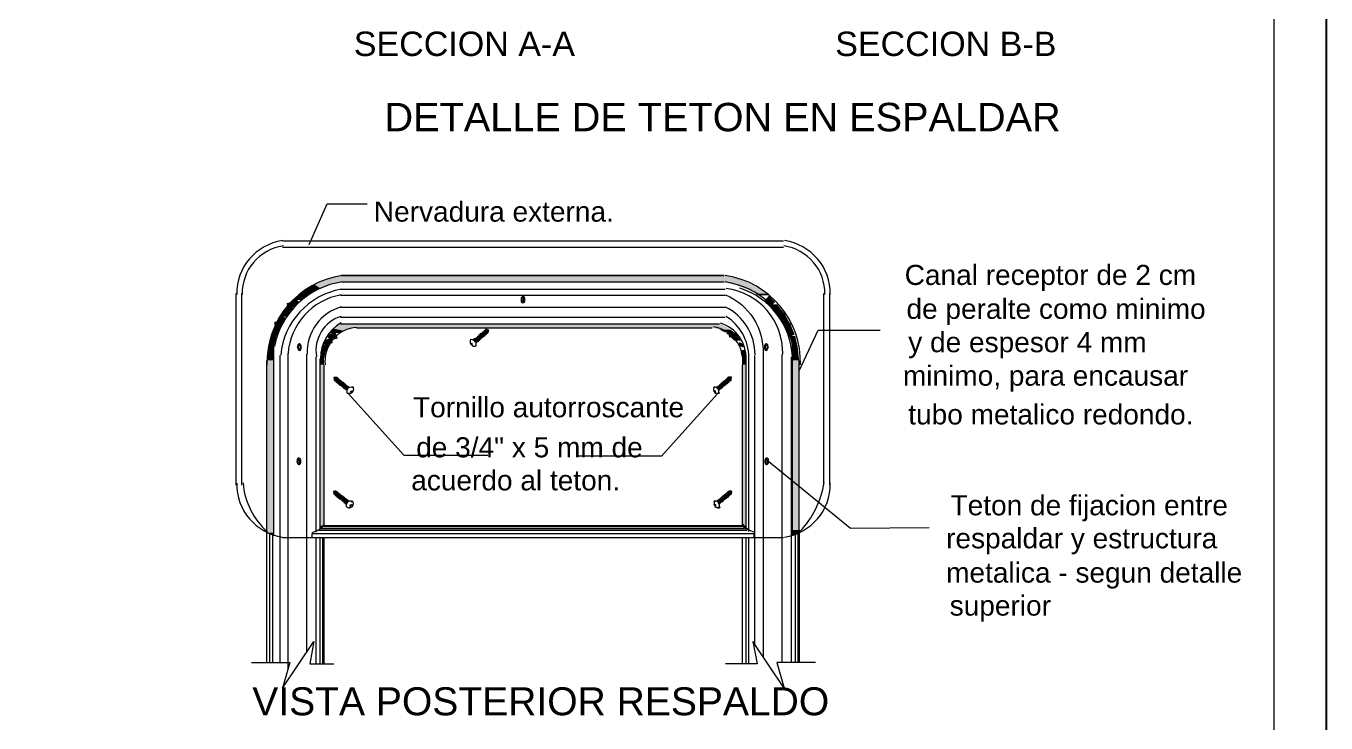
# Model space of a CAD drawing. Header units: inches. Extents: x 0.22 to 6.49, y 0.27 to 4.47.
# Drawn here: x 4.518 to 6.494, y 1.345 to 2.403 of the extents above; entities that cross this region are included whole.
import ezdxf

# ---------------------------------------------------------------- set-up
doc = ezdxf.new("R2010")
doc.units = ezdxf.units.IN
doc.header["$MEASUREMENT"] = 0
for name, color, linetype in [('PDF_PDF8_PDF11_PDF12_0', 7, 'Continuous'), ('PDF_PDF8_PDF11_PDF12_COTAS', 7, 'Continuous'), ('PDF_PDF8_PDF11_PDF12_COTAS-01', 7, 'Continuous'), ('PDF_PDF8_PDF11_PDF12_MEMBRETE', 7, 'Continuous'), ('PDF_PDF8_PDF11_PDF12_PIEZAS', 7, 'Continuous'), ('PDF_Texto', 7, 'Continuous')]:
    doc.layers.add(name, color=color, linetype=linetype)
doc.styles.add('PDF Arial', font='arial.ttf')

msp = doc.modelspace()

# ---------------------------------------------------------------- linework, layer by layer
at = {"layer": 'PDF_PDF8_PDF11_PDF12_0', "lineweight": 13}
for points in [[(4.9485, 2.0717), (4.9756, 2.1333), (5.0365, 2.1333)], [(5.6937, 1.8808), (5.7221, 1.9417), (5.8162, 1.9417)], [(5.0081, 1.845), (5.092, 1.7516), (5.2199, 1.7516)], [(5.5685, 1.8443), (5.4839, 1.7502), (5.3566, 1.7502)], [(5.647, 1.7421), (5.7708, 1.6406), (5.8906, 1.6419)]]:
    msp.add_lwpolyline(points, dxfattribs=at)
at = {"layer": 'PDF_PDF8_PDF11_PDF12_0', "lineweight": 18}
for points in [[(5.5793, 2.0243), (4.9973, 2.0243)], [(5.5793, 2.0142), (4.9973, 2.0142)], [(4.8944, 1.9174), (4.8944, 1.6291)], [(5.6822, 1.9174), (5.6822, 1.6297)], [(4.8836, 1.8957), (4.8836, 1.6338)], [(5.693, 1.6379), (5.693, 1.8957)], [(4.9709, 1.6446), (5.6064, 1.6446)], [(4.9526, 1.6324), (4.9526, 1.6264), (5.6247, 1.6264)], [(5.6247, 1.6324), (5.6247, 1.6264), (5.6247, 1.6324), (5.6104, 1.6324), (4.9668, 1.6324)]]:
    msp.add_lwpolyline(points, dxfattribs=at)
at = {"layer": 'PDF_PDF8_PDF11_PDF12_0', "lineweight": 5}
for points in [[(5.2727, 1.983), (5.2741, 1.9837), (5.2754, 1.9844), (5.2761, 1.9857), (5.2761, 1.9878), (5.2761, 1.9898), (5.2754, 1.9911), (5.2748, 1.9925), (5.2734, 1.9932), (5.2727, 1.9925), (5.2714, 1.9918), (5.2707, 1.9905), (5.2707, 1.9884), (5.2707, 1.9864), (5.2707, 1.9844), (5.272, 1.9837)], [(5.2734, 1.9911), (5.272, 1.9905), (5.2714, 1.9884), (5.272, 1.9857), (5.2734, 1.9851), (5.2741, 1.9857), (5.2748, 1.9878), (5.2748, 1.9898)], [(5.2152, 1.9411), (5.2165, 1.9411), (5.2186, 1.9384), (5.2193, 1.937), (5.2186, 1.937), (5.2193, 1.937), (5.2186, 1.9384), (5.2165, 1.9411)], [(4.9336, 1.9106), (4.935, 1.9113), (4.9357, 1.9126), (4.9364, 1.914), (4.9364, 1.916), (4.9364, 1.9181), (4.935, 1.9194), (4.9343, 1.9208), (4.933, 1.9208), (4.9323, 1.9201), (4.9309, 1.9194), (4.9309, 1.9174), (4.9303, 1.9153), (4.9309, 1.914), (4.9316, 1.912), (4.933, 1.9113)], [(4.933, 1.9187), (4.9323, 1.9181), (4.9316, 1.916), (4.9323, 1.9133), (4.9336, 1.9126), (4.935, 1.914), (4.935, 1.916), (4.9343, 1.9181)], [(5.203, 1.9302), (5.2037, 1.9309), (5.2044, 1.9302), (5.2071, 1.9275), (5.2071, 1.9262), (5.2064, 1.9262), (5.2071, 1.9262), (5.2071, 1.9275), (5.2044, 1.9302), (5.2037, 1.9309)], [(5.2071, 1.9343), (5.2071, 1.935), (5.2084, 1.9343), (5.2111, 1.9316), (5.2111, 1.9302), (5.2105, 1.9302), (5.2111, 1.9302), (5.2111, 1.9316), (5.2084, 1.9343), (5.2071, 1.935)], [(5.6429, 1.9106), (5.6436, 1.9113), (5.645, 1.912), (5.6456, 1.914), (5.6463, 1.9153), (5.6456, 1.9174), (5.6456, 1.9194), (5.6443, 1.9201), (5.6436, 1.9208), (5.6423, 1.9208), (5.6409, 1.9194), (5.6402, 1.9181), (5.6402, 1.916), (5.6402, 1.914), (5.6409, 1.9126), (5.6416, 1.9113)], [(5.6429, 1.9187), (5.6423, 1.9181), (5.6416, 1.916), (5.6416, 1.914), (5.6429, 1.9126), (5.6443, 1.9133), (5.645, 1.916), (5.6443, 1.9181)], [(4.9885, 1.8646), (4.9878, 1.8646), (4.9878, 1.8659), (4.9905, 1.8686), (4.9912, 1.8693), (4.9919, 1.8686), (4.9912, 1.8693), (4.9905, 1.8686), (4.9878, 1.8659), (4.9878, 1.8646)], [(4.9952, 1.8585), (4.9946, 1.8585), (4.9946, 1.8598), (4.9973, 1.8626), (4.9979, 1.8632), (4.9986, 1.8626), (4.9979, 1.8632), (4.9973, 1.8626), (4.9946, 1.8598), (4.9946, 1.8585)], [(4.9966, 1.8578), (4.9959, 1.8578), (4.9959, 1.8592), (4.9986, 1.8619), (4.9993, 1.8626), (5.0006, 1.8619), (4.9993, 1.8626), (4.9986, 1.8619), (4.9959, 1.8592), (4.9959, 1.8578)], [(5.0006, 1.8538), (5.0006, 1.8544), (5.0006, 1.8551), (5.0027, 1.8578), (5.004, 1.8585), (5.0047, 1.8578), (5.004, 1.8585), (5.0027, 1.8578), (5.0006, 1.8551), (5.0006, 1.8544)], [(5.5719, 1.8578), (5.5725, 1.8585), (5.5732, 1.8578), (5.5759, 1.8551), (5.5759, 1.8544), (5.5759, 1.8538), (5.5759, 1.8544), (5.5759, 1.8551), (5.5732, 1.8578), (5.5725, 1.8585)], [(5.5759, 1.8619), (5.5766, 1.8626), (5.5773, 1.8619), (5.58, 1.8592), (5.58, 1.8578), (5.5793, 1.8578), (5.58, 1.8578), (5.58, 1.8592), (5.5773, 1.8619), (5.5766, 1.8626)], [(5.5773, 1.8626), (5.578, 1.8632), (5.5786, 1.8626), (5.5813, 1.8598), (5.5813, 1.8585), (5.5807, 1.8585), (5.5813, 1.8585), (5.5813, 1.8598), (5.5786, 1.8626), (5.578, 1.8632)], [(5.5841, 1.8686), (5.5841, 1.8693), (5.5854, 1.8686), (5.5881, 1.8659), (5.5881, 1.8646), (5.5874, 1.8646), (5.5881, 1.8646), (5.5881, 1.8659), (5.5854, 1.8686), (5.5841, 1.8693)], [(5.5671, 1.8544), (5.5678, 1.8551), (5.5692, 1.8551), (5.5712, 1.8517), (5.5719, 1.851), (5.5712, 1.8504), (5.5705, 1.851), (5.5698, 1.8531), (5.5685, 1.8544)], [(4.933, 1.7373), (4.9343, 1.738), (4.935, 1.7387), (4.9357, 1.7407), (4.9357, 1.7428), (4.9357, 1.7441), (4.935, 1.7461), (4.9336, 1.7468), (4.9323, 1.7475), (4.9316, 1.7468), (4.9303, 1.7455), (4.9303, 1.7441), (4.9296, 1.7421), (4.9303, 1.7401), (4.9309, 1.7387), (4.9323, 1.7373)], [(4.9323, 1.7455), (4.9316, 1.7441), (4.9309, 1.7421), (4.9316, 1.7401), (4.933, 1.7394), (4.9343, 1.7401), (4.9343, 1.7421), (4.9336, 1.7441)], [(5.6436, 1.7373), (5.6443, 1.7373), (5.6456, 1.7387), (5.6463, 1.7401), (5.647, 1.7421), (5.6463, 1.7441), (5.6463, 1.7455), (5.645, 1.7468), (5.6443, 1.7475), (5.6429, 1.7468), (5.6416, 1.7461), (5.6409, 1.7441), (5.6409, 1.7428), (5.6409, 1.7407), (5.6416, 1.7387), (5.6423, 1.738)], [(5.6436, 1.7455), (5.6429, 1.7441), (5.6423, 1.7421), (5.6423, 1.7401), (5.6436, 1.7394), (5.645, 1.7401), (5.6456, 1.7421), (5.645, 1.7441)], [(4.9878, 1.6913), (4.9871, 1.692), (4.9871, 1.6934), (4.9898, 1.6961), (4.9905, 1.6961), (4.9912, 1.6954), (4.9905, 1.6961), (4.9898, 1.6961), (4.9871, 1.6934), (4.9871, 1.692)], [(4.9946, 1.6859), (4.9939, 1.6859), (4.9939, 1.6873), (4.9966, 1.69), (4.9973, 1.69), (4.9979, 1.69), (4.9973, 1.69), (4.9966, 1.69), (4.9939, 1.6873), (4.9939, 1.6859)], [(4.9959, 1.6852), (4.9952, 1.6852), (4.9952, 1.6866), (4.9979, 1.6893), (4.9986, 1.6893), (4.9993, 1.6893), (4.9986, 1.6893), (4.9979, 1.6893), (4.9952, 1.6866), (4.9952, 1.6852)], [(4.9993, 1.6812), (4.9993, 1.6825), (5.002, 1.6852), (5.0034, 1.6859), (5.004, 1.6852), (5.0034, 1.6859), (5.002, 1.6852), (4.9993, 1.6825)], [(5.5725, 1.6852), (5.5732, 1.6859), (5.5739, 1.6852), (5.5766, 1.6825), (5.5766, 1.6812), (5.5759, 1.6812), (5.5766, 1.6812), (5.5766, 1.6825), (5.5739, 1.6852), (5.5732, 1.6859)], [(5.5766, 1.6893), (5.5773, 1.6893), (5.578, 1.6893), (5.5807, 1.6866), (5.5807, 1.6852), (5.58, 1.6852), (5.5807, 1.6852), (5.5807, 1.6866), (5.578, 1.6893), (5.5773, 1.6893)], [(5.578, 1.69), (5.5786, 1.69), (5.5793, 1.69), (5.582, 1.6873), (5.582, 1.6859), (5.5813, 1.6859), (5.582, 1.6859), (5.582, 1.6873), (5.5793, 1.69), (5.5786, 1.69)], [(5.5847, 1.6954), (5.5847, 1.6961), (5.5861, 1.6961), (5.5888, 1.6934), (5.5888, 1.692), (5.5881, 1.6913), (5.5888, 1.692), (5.5888, 1.6934), (5.5861, 1.6961), (5.5847, 1.6961)]]:
    msp.add_lwpolyline(points, close=True, dxfattribs=at)
for points in [[(5.2118, 1.9316), (5.2125, 1.9316), (5.2125, 1.9329), (5.2098, 1.9356), (5.2084, 1.9363), (5.2084, 1.9356)], [(5.2125, 1.9316), (5.2132, 1.9316), (5.2132, 1.9329), (5.2105, 1.9356), (5.2091, 1.9363), (5.2091, 1.9356)], [(5.2132, 1.9323), (5.2138, 1.9323), (5.2138, 1.9336), (5.2111, 1.9363), (5.2098, 1.937), (5.2098, 1.9363)], [(5.2145, 1.9329), (5.2152, 1.9329), (5.2145, 1.9343), (5.2125, 1.937), (5.2111, 1.9377), (5.2111, 1.937)], [(5.2152, 1.9336), (5.2159, 1.9336), (5.2152, 1.935), (5.2132, 1.9377), (5.2118, 1.9384), (5.2118, 1.9377)], [(5.2159, 1.9343), (5.2165, 1.9343), (5.2159, 1.9356), (5.2138, 1.9384), (5.2125, 1.939), (5.2125, 1.9384)], [(5.2165, 1.935), (5.2172, 1.935), (5.2165, 1.9363), (5.2145, 1.939), (5.2132, 1.9397), (5.2132, 1.939)], [(5.2172, 1.9356), (5.2179, 1.9356), (5.2172, 1.937), (5.2152, 1.9397), (5.2138, 1.9397)], [(5.2179, 1.9363), (5.2186, 1.9363), (5.2179, 1.9377), (5.2159, 1.9404), (5.2145, 1.9404)], [(5.2193, 1.937), (5.2199, 1.9377), (5.2193, 1.939), (5.2172, 1.9417), (5.2159, 1.9417)], [(5.2199, 1.9377), (5.2206, 1.9384), (5.2199, 1.9397), (5.2179, 1.9424), (5.2165, 1.9424)], [(5.2206, 1.9377), (5.2213, 1.9417), (5.2172, 1.9417)], [(5.2206, 1.939), (5.2199, 1.9411), (5.2179, 1.9424)], [(5.2213, 1.9404), (5.2206, 1.9417), (5.2193, 1.9424)], [(5.2003, 1.9174), (5.2017, 1.9181), (5.2023, 1.9187), (5.2023, 1.9221), (5.2003, 1.9248), (5.1969, 1.9268), (5.1942, 1.9275), (5.1935, 1.9268), (5.1929, 1.9255)], [(5.1962, 1.9174), (5.1969, 1.9181), (5.1949, 1.9194), (5.1962, 1.9201), (5.1962, 1.9214), (5.1956, 1.9214), (5.1942, 1.9201), (5.1935, 1.9221)], [(5.2017, 1.9221), (5.2017, 1.9235), (5.2003, 1.9248), (5.1983, 1.9262), (5.1976, 1.9268), (5.1983, 1.9275), (5.1996, 1.9268), (5.2023, 1.9241), (5.2023, 1.9228), (5.2017, 1.9228)], [(5.2023, 1.9235), (5.203, 1.9235), (5.203, 1.9248), (5.2003, 1.9275), (5.1996, 1.9282), (5.1983, 1.9275)], [(5.2037, 1.9241), (5.2044, 1.9241), (5.2044, 1.9255), (5.2017, 1.9282), (5.201, 1.9289), (5.2003, 1.9282)], [(5.2044, 1.9241), (5.205, 1.9241), (5.205, 1.9255), (5.2023, 1.9282), (5.2017, 1.9289), (5.201, 1.9282)], [(5.205, 1.9248), (5.2057, 1.9248), (5.2057, 1.9262), (5.203, 1.9289), (5.2023, 1.9296), (5.2017, 1.9289)], [(5.2057, 1.9255), (5.2064, 1.9255), (5.2064, 1.9268), (5.2037, 1.9296), (5.203, 1.9302), (5.2023, 1.9296)], [(5.2071, 1.9268), (5.2078, 1.9268), (5.2078, 1.9282), (5.205, 1.9309), (5.2044, 1.9316), (5.2037, 1.9309)], [(5.2078, 1.9275), (5.2084, 1.9275), (5.2084, 1.9289), (5.2057, 1.9316), (5.205, 1.9323), (5.2044, 1.9316)], [(5.2084, 1.9282), (5.2091, 1.9282), (5.2091, 1.9296), (5.2064, 1.9323), (5.2057, 1.9329), (5.205, 1.9323)], [(5.2091, 1.9289), (5.2098, 1.9289), (5.2098, 1.9302), (5.2071, 1.9329), (5.2064, 1.9336), (5.2057, 1.9329)], [(5.2098, 1.9296), (5.2105, 1.9296), (5.2105, 1.9309), (5.2078, 1.9336), (5.2071, 1.9343), (5.2064, 1.9336)], [(5.2111, 1.9309), (5.2118, 1.9309), (5.2118, 1.9323), (5.2091, 1.935), (5.2078, 1.9356), (5.2078, 1.935)], [(5.2118, 1.9309), (5.2125, 1.9309), (5.2125, 1.9323), (5.2098, 1.935), (5.2084, 1.9356), (5.2084, 1.935)], [(4.9871, 1.87), (4.9864, 1.8693), (4.9858, 1.868)], [(4.9891, 1.87), (4.9871, 1.8686), (4.9864, 1.8666)], [(4.9905, 1.8693), (4.9898, 1.87), (4.9891, 1.8693), (4.9864, 1.8666), (4.9864, 1.8653), (4.9871, 1.8653)], [(4.9871, 1.8659), (4.9864, 1.87), (4.9898, 1.87)], [(4.9912, 1.8693), (4.9905, 1.87), (4.9898, 1.8693), (4.9871, 1.8666), (4.9871, 1.8653), (4.9878, 1.8653)], [(4.9925, 1.868), (4.9919, 1.8686), (4.9912, 1.868), (4.9885, 1.8653), (4.9885, 1.8639), (4.9891, 1.8639)], [(4.9932, 1.8673), (4.9925, 1.868), (4.9919, 1.8673), (4.9891, 1.8646), (4.9891, 1.8632), (4.9898, 1.8632)], [(4.9939, 1.8666), (4.9932, 1.8673), (4.9925, 1.8666), (4.9898, 1.8639), (4.9898, 1.8626), (4.9905, 1.8626)], [(4.9946, 1.8659), (4.9939, 1.8666), (4.9932, 1.8659), (4.9905, 1.8632), (4.9905, 1.8619), (4.9912, 1.8619)], [(4.9952, 1.8653), (4.9946, 1.8659), (4.9939, 1.8653), (4.9912, 1.8626), (4.9912, 1.8612), (4.9919, 1.8612)], [(4.9959, 1.8646), (4.9952, 1.8653), (4.9946, 1.8646), (4.9919, 1.8619), (4.9919, 1.8605), (4.9925, 1.8605)], [(4.9973, 1.8639), (4.9966, 1.8646), (4.9959, 1.8639), (4.9932, 1.8612), (4.9932, 1.8598), (4.9939, 1.8598)], [(4.9979, 1.8632), (4.9973, 1.8639), (4.9966, 1.8632), (4.9939, 1.8605), (4.9939, 1.8592), (4.9946, 1.8592)], [(4.9993, 1.8619), (4.9986, 1.8626), (4.9979, 1.8619), (4.9952, 1.8592), (4.9952, 1.8578), (4.9959, 1.8578)], [(5.0013, 1.8612), (5.0006, 1.8619), (4.9993, 1.8612), (4.9966, 1.8585), (4.9966, 1.8571)], [(5.002, 1.8605), (5.0013, 1.8612), (5.0006, 1.8605), (4.9973, 1.8578), (4.9973, 1.8571), (4.9973, 1.8565)], [(5.0027, 1.8598), (5.002, 1.8605), (5.0013, 1.8598), (4.9979, 1.8571), (4.9979, 1.8565), (4.9979, 1.8558)], [(5.0034, 1.8592), (5.0027, 1.8598), (5.0013, 1.8592), (4.9986, 1.8565), (4.9986, 1.8558), (4.9986, 1.8551)], [(5.004, 1.8585), (5.0034, 1.8592), (5.002, 1.8585), (4.9993, 1.8558), (4.9993, 1.8551), (4.9993, 1.8544)], [(5.0054, 1.8571), (5.0047, 1.8578), (5.0034, 1.8571), (5.0013, 1.8544), (5.0006, 1.8538), (5.0013, 1.8531)], [(5.0061, 1.8565), (5.0054, 1.8571), (5.004, 1.8565), (5.002, 1.8538), (5.0013, 1.8531), (5.002, 1.8524)], [(5.5746, 1.8524), (5.5746, 1.8531), (5.5746, 1.8538), (5.5725, 1.8565), (5.5712, 1.8571), (5.5705, 1.8565)], [(5.5753, 1.8531), (5.5753, 1.8538), (5.5753, 1.8544), (5.5725, 1.8571), (5.5719, 1.8578), (5.5712, 1.8571)], [(5.5759, 1.8544), (5.5766, 1.8551), (5.5766, 1.8558), (5.5739, 1.8585), (5.5732, 1.8592), (5.5725, 1.8585)], [(5.5766, 1.8551), (5.5773, 1.8558), (5.5773, 1.8565), (5.5746, 1.8592), (5.5739, 1.8598), (5.5732, 1.8592)], [(5.5773, 1.8558), (5.578, 1.8565), (5.578, 1.8571), (5.5753, 1.8598), (5.5746, 1.8605), (5.5739, 1.8598)], [(5.578, 1.8565), (5.5786, 1.8571), (5.5786, 1.8578), (5.5759, 1.8605), (5.5753, 1.8612), (5.5746, 1.8605)], [(5.5786, 1.8571), (5.5793, 1.8571), (5.5793, 1.8585), (5.5766, 1.8612), (5.5759, 1.8619), (5.5753, 1.8612)], [(5.58, 1.8578), (5.5807, 1.8578), (5.5807, 1.8592), (5.578, 1.8619), (5.5773, 1.8626), (5.5766, 1.8619)], [(5.5813, 1.8592), (5.582, 1.8592), (5.582, 1.8605), (5.5793, 1.8632), (5.5786, 1.8639), (5.578, 1.8632)], [(5.582, 1.8598), (5.5827, 1.8598), (5.5827, 1.8612), (5.58, 1.8639), (5.5793, 1.8646), (5.5786, 1.8639)], [(5.5834, 1.8605), (5.5841, 1.8605), (5.5841, 1.8619), (5.5813, 1.8646), (5.5807, 1.8653), (5.58, 1.8646)], [(5.5841, 1.8612), (5.5847, 1.8612), (5.5847, 1.8626), (5.582, 1.8653), (5.5813, 1.8659), (5.5807, 1.8653)], [(5.5847, 1.8619), (5.5854, 1.8619), (5.5854, 1.8632), (5.5827, 1.8659), (5.582, 1.8666), (5.5813, 1.8659)], [(5.5854, 1.8626), (5.5861, 1.8626), (5.5861, 1.8639), (5.5834, 1.8666), (5.5827, 1.8673), (5.582, 1.8666)], [(5.5861, 1.8632), (5.5868, 1.8632), (5.5868, 1.8646), (5.5841, 1.8673), (5.5834, 1.868), (5.5827, 1.8673)], [(5.5868, 1.8639), (5.5874, 1.8639), (5.5874, 1.8653), (5.5847, 1.868), (5.5834, 1.8686), (5.5834, 1.868)], [(5.5881, 1.8653), (5.5888, 1.8653), (5.5888, 1.8666), (5.5861, 1.8693), (5.5847, 1.87), (5.5847, 1.8693)], [(5.5895, 1.8666), (5.5868, 1.8693), (5.5854, 1.87), (5.5854, 1.8693)], [(5.5895, 1.8659), (5.5901, 1.87), (5.5861, 1.87)], [(5.5888, 1.8653), (5.5895, 1.8653), (5.5895, 1.8666), (5.5888, 1.8686), (5.5868, 1.87)], [(5.5901, 1.868), (5.5895, 1.8693), (5.5881, 1.87)], [(5.0067, 1.8558), (5.0061, 1.8565), (5.0047, 1.8558), (5.0027, 1.8531), (5.002, 1.8524), (5.0027, 1.8517)], [(5.0081, 1.8551), (5.0074, 1.8558), (5.0061, 1.8551), (5.004, 1.8524), (5.0034, 1.8517), (5.004, 1.851)], [(5.0088, 1.8551), (5.0081, 1.8558), (5.0067, 1.8551), (5.0047, 1.8524), (5.004, 1.8517), (5.0047, 1.851)], [(5.0094, 1.8544), (5.0081, 1.8544), (5.0067, 1.8531), (5.0061, 1.851), (5.0054, 1.8504), (5.0047, 1.851), (5.0054, 1.8517), (5.0074, 1.8551), (5.0088, 1.8551), (5.0088, 1.8544)], [(5.0142, 1.8538), (5.0135, 1.8544), (5.0122, 1.8551), (5.0094, 1.8544), (5.0067, 1.8524), (5.0054, 1.8497), (5.0054, 1.847), (5.0061, 1.8456), (5.0074, 1.8456)], [(5.0115, 1.845), (5.0108, 1.8456), (5.0128, 1.847), (5.0115, 1.8477), (5.0115, 1.849), (5.0122, 1.849), (5.0135, 1.8477), (5.0142, 1.8497)], [(5.5692, 1.8456), (5.5705, 1.8456), (5.5712, 1.847), (5.5712, 1.8497), (5.5698, 1.8524), (5.5671, 1.8544), (5.5644, 1.8551), (5.5631, 1.8544), (5.5624, 1.8538)], [(5.5658, 1.845), (5.5665, 1.8456), (5.5644, 1.847), (5.5658, 1.8477), (5.5658, 1.849), (5.5651, 1.849), (5.5637, 1.8477), (5.5631, 1.8497)], [(5.5719, 1.851), (5.5725, 1.8517), (5.5719, 1.8524), (5.5698, 1.8551), (5.5685, 1.8558), (5.5678, 1.8551)], [(5.5725, 1.851), (5.5725, 1.8517), (5.5725, 1.8524), (5.5705, 1.8551), (5.5692, 1.8558), (5.5685, 1.8551)], [(5.5739, 1.8517), (5.5739, 1.8524), (5.5739, 1.8531), (5.5719, 1.8558), (5.5705, 1.8565), (5.5698, 1.8558)], [(4.9864, 1.6974), (4.9858, 1.6967), (4.9851, 1.6954)], [(4.9885, 1.6974), (4.9864, 1.6961), (4.9858, 1.694)], [(4.9898, 1.6967), (4.9891, 1.6967), (4.9885, 1.6967), (4.9858, 1.6934), (4.9858, 1.6927), (4.9864, 1.692)], [(4.9864, 1.6927), (4.9858, 1.6967), (4.9891, 1.6967)], [(4.9905, 1.6961), (4.9898, 1.6967), (4.9891, 1.6967), (4.9864, 1.6934), (4.9864, 1.6927), (4.9871, 1.692)], [(4.9919, 1.6954), (4.9912, 1.6954), (4.9905, 1.6954), (4.9878, 1.6927), (4.9878, 1.6913), (4.9885, 1.6906)], [(4.9925, 1.6947), (4.9919, 1.6947), (4.9912, 1.6947), (4.9885, 1.692), (4.9885, 1.6906), (4.9891, 1.69)], [(4.9932, 1.694), (4.9925, 1.694), (4.9919, 1.694), (4.9891, 1.6913), (4.9891, 1.69), (4.9898, 1.6893)], [(4.9939, 1.6934), (4.9932, 1.6934), (4.9925, 1.6934), (4.9898, 1.6906), (4.9898, 1.6893), (4.9905, 1.6886)], [(4.9946, 1.6927), (4.9939, 1.6927), (4.9932, 1.6927), (4.9905, 1.69), (4.9905, 1.6886), (4.9912, 1.6879)], [(4.9959, 1.692), (4.9952, 1.692), (4.9946, 1.692), (4.9919, 1.6893), (4.9919, 1.6879), (4.9925, 1.6873)], [(4.9966, 1.6913), (4.9959, 1.6913), (4.9952, 1.6913), (4.9925, 1.6886), (4.9925, 1.6873), (4.9932, 1.6866)], [(4.9973, 1.6906), (4.9966, 1.6906), (4.9959, 1.6906), (4.9932, 1.6879), (4.9932, 1.6866), (4.9939, 1.6866)], [(4.9986, 1.6893), (4.9979, 1.6893), (4.9973, 1.6893), (4.9946, 1.6866), (4.9946, 1.6852), (4.9952, 1.6852)], [(5.0006, 1.6886), (4.9993, 1.6893), (4.9986, 1.6886), (4.9959, 1.6859), (4.9959, 1.6846), (4.9966, 1.6846)], [(5.0013, 1.6879), (5.0006, 1.6886), (4.9993, 1.6879), (4.9966, 1.6852), (4.9966, 1.6839)], [(5.002, 1.6873), (5.0013, 1.6879), (5.0006, 1.6873), (4.9973, 1.6846), (4.9973, 1.6832)], [(5.0027, 1.6866), (5.002, 1.6873), (5.0013, 1.6866), (4.9979, 1.6839), (4.9979, 1.6825)], [(5.0034, 1.6859), (5.0027, 1.6866), (5.0013, 1.6859), (4.9986, 1.6832), (4.9986, 1.6818)], [(5.0047, 1.6846), (5.004, 1.6852), (5.0027, 1.6846), (5.0006, 1.6818), (5.0006, 1.6805)], [(5.0061, 1.6839), (5.0054, 1.6846), (5.004, 1.6839), (5.002, 1.6812), (5.0013, 1.6798), (5.002, 1.6798)], [(5.0067, 1.6832), (5.0061, 1.6839), (5.0047, 1.6832), (5.0027, 1.6805), (5.002, 1.6791), (5.0027, 1.6791)], [(5.0074, 1.6825), (5.0067, 1.6832), (5.0054, 1.6825), (5.0034, 1.6798), (5.0027, 1.6785), (5.0034, 1.6785)], [(5.0081, 1.6825), (5.0074, 1.6832), (5.0061, 1.6825), (5.004, 1.6798), (5.0034, 1.6785), (5.004, 1.6785)], [(5.0047, 1.6778), (5.004, 1.6778), (5.0047, 1.6791), (5.0067, 1.6818), (5.0081, 1.6825), (5.0088, 1.6818), (5.0074, 1.6812), (5.0061, 1.6798), (5.0054, 1.6785), (5.0047, 1.6771)], [(5.0135, 1.6805), (5.0128, 1.6818), (5.0115, 1.6818), (5.0088, 1.6818), (5.0061, 1.6798), (5.0047, 1.6764), (5.0047, 1.6737), (5.0054, 1.673), (5.0067, 1.6724)], [(5.5698, 1.6724), (5.5712, 1.673), (5.5719, 1.6737), (5.5719, 1.6764), (5.5705, 1.6798), (5.5678, 1.6818), (5.5651, 1.6818), (5.5637, 1.6818), (5.5631, 1.6805)], [(5.5712, 1.6771), (5.5712, 1.6785), (5.5705, 1.6798), (5.5692, 1.6812), (5.5678, 1.6818), (5.5685, 1.6825), (5.5698, 1.6818), (5.5719, 1.6791), (5.5725, 1.6778), (5.5719, 1.6778)], [(5.5725, 1.6785), (5.5725, 1.6798), (5.5705, 1.6825), (5.5692, 1.6832), (5.5685, 1.6825)], [(5.5732, 1.6785), (5.5732, 1.6798), (5.5712, 1.6825), (5.5698, 1.6832), (5.5692, 1.6825)], [(5.5739, 1.6791), (5.5739, 1.6805), (5.5719, 1.6832), (5.5705, 1.6839), (5.5698, 1.6832)], [(5.5753, 1.6798), (5.5753, 1.6812), (5.5725, 1.6839), (5.5719, 1.6846), (5.5712, 1.6839)], [(5.5759, 1.6805), (5.5759, 1.6818), (5.5732, 1.6846), (5.5725, 1.6852), (5.5719, 1.6846)], [(5.5766, 1.6818), (5.5773, 1.6818), (5.5773, 1.6832), (5.5746, 1.6859), (5.5739, 1.6866), (5.5732, 1.6859)], [(5.5773, 1.6825), (5.578, 1.6825), (5.578, 1.6839), (5.5753, 1.6866), (5.5746, 1.6873), (5.5739, 1.6866)], [(5.578, 1.6832), (5.5786, 1.6832), (5.5786, 1.6846), (5.5759, 1.6873), (5.5753, 1.6879), (5.5746, 1.6873)], [(5.5786, 1.6839), (5.5793, 1.6839), (5.5793, 1.6852), (5.5766, 1.6879), (5.5759, 1.6886), (5.5753, 1.6879)], [(5.5793, 1.6846), (5.58, 1.6846), (5.58, 1.6859), (5.5773, 1.6886), (5.5766, 1.6893), (5.5759, 1.6886)], [(5.5807, 1.6852), (5.5813, 1.6852), (5.5813, 1.6866), (5.5786, 1.6893), (5.578, 1.6893), (5.5773, 1.6893)], [(5.582, 1.6866), (5.5827, 1.6866), (5.5827, 1.6879), (5.58, 1.6906), (5.5793, 1.6906), (5.5786, 1.6906)], [(5.5827, 1.6866), (5.5834, 1.6873), (5.5834, 1.6886), (5.5807, 1.6913), (5.58, 1.6913), (5.5793, 1.6913)], [(5.5841, 1.6873), (5.5847, 1.6879), (5.5847, 1.6893), (5.582, 1.692), (5.5813, 1.692), (5.5807, 1.692)], [(5.5847, 1.6879), (5.5854, 1.6886), (5.5854, 1.69), (5.5827, 1.6927), (5.582, 1.6927), (5.5813, 1.6927)], [(5.5854, 1.6886), (5.5861, 1.6893), (5.5861, 1.6906), (5.5834, 1.6934), (5.5827, 1.6934), (5.582, 1.6934)], [(5.5861, 1.6893), (5.5868, 1.69), (5.5868, 1.6913), (5.5841, 1.694), (5.5834, 1.694), (5.5827, 1.694)], [(5.5868, 1.69), (5.5874, 1.6906), (5.5874, 1.692), (5.5847, 1.6947), (5.5834, 1.6947)], [(5.5874, 1.6906), (5.5881, 1.6913), (5.5881, 1.6927), (5.5854, 1.6954), (5.5841, 1.6954)], [(5.5888, 1.692), (5.5895, 1.6927), (5.5895, 1.6934), (5.5868, 1.6967), (5.5854, 1.6967), (5.5854, 1.6961)], [(5.5895, 1.692), (5.5901, 1.6927), (5.5901, 1.6934), (5.5874, 1.6967), (5.5861, 1.6967)], [(5.5901, 1.6927), (5.5908, 1.6967), (5.5868, 1.6967)], [(5.5901, 1.694), (5.5895, 1.6961), (5.5874, 1.6974)], [(5.5908, 1.6954), (5.5901, 1.6967), (5.5888, 1.6974)], [(5.0108, 1.6724), (5.0101, 1.673), (5.0122, 1.6744), (5.0108, 1.6751), (5.0108, 1.6764), (5.0115, 1.6764), (5.0128, 1.6751), (5.0142, 1.6771)], [(5.5665, 1.6724), (5.5671, 1.673), (5.5651, 1.6744), (5.5665, 1.6751), (5.5665, 1.6764), (5.5658, 1.6764), (5.5644, 1.6751), (5.5637, 1.6771)], [(4.9668, 1.6324), (4.9526, 1.6324)]]:
    msp.add_lwpolyline(points, dxfattribs=at)
at = {"layer": 'PDF_PDF8_PDF11_PDF12_0', "lineweight": 0}
for points, const_width in [([(4.9759, 1.913), (4.9715, 1.9153), (4.9692, 1.9079), (4.9692, 1.9065)], 0.00744), ([(5.6121, 1.9089), (5.6077, 1.9079), (5.6077, 1.9065)], 0.00677), ([(5.6091, 1.8984), (5.6091, 1.8971), (5.6091, 1.8889)], 0.00541)]:
    msp.add_lwpolyline(points, dxfattribs=dict(at, const_width=const_width))
msp.add_lwpolyline([(4.9709, 1.8977), (4.9648, 1.8977), (4.9709, 1.8977)], dxfattribs=at)
msp.add_lwpolyline([(4.9709, 1.8977), (4.9648, 1.8977), (4.9709, 1.8977)], dxfattribs=at)
at = {"layer": 'PDF_PDF8_PDF11_PDF12_0', "lineweight": 18}
for points in [[(4.9528, 1.6344, 0.19098), (4.9714, 1.6465, -0.073474), (4.9653, 1.6401)], [(5.6258, 1.6344, -0.190984), (5.6072, 1.6465, 0.065046), (5.6125, 1.6408)]]:
    msp.add_lwpolyline(points, format="xyb", dxfattribs=at)
for centre, radius, start, end in [((5.0172, 1.8927), 0.133, 98.0584, 181.56), ((5.5621, 1.8927), 0.133, 358.4398, 81.9417), ((5.0166, 1.8927), 0.1235, 98.2508, 168.7062), ((5.5627, 1.8927), 0.1235, 11.305, 81.6175)]:
    msp.add_arc(centre, radius, start, end, dxfattribs=at)
at = {"layer": 'PDF_PDF8_PDF11_PDF12_0', "lineweight": 5}
for centre, start, end in [((5.1993, 1.9238), 141.7507, 299.2953), ((5.0098, 1.8521), 240.7071, 38.2556), ((5.5695, 1.8521), 141.7507, 299.2953), ((5.0091, 1.6781), 240.7071, 38.2556), ((5.5702, 1.6781), 141.7507, 299.2953)]:
    msp.add_arc(centre, 0.00643, start, end, dxfattribs=at)
at = {"layer": 'PDF_PDF8_PDF11_PDF12_0', "transparency": 33554559}
for points in [[(4.9797, 2.0202), (5.6145, 2.0142), (4.9627, 2.0142)], [(4.9973, 2.0243), (5.5969, 2.0202), (4.9797, 2.0202)], [(5.5969, 2.0202), (4.9797, 2.0202), (5.6145, 2.0142)], [(5.5793, 2.0243), (4.9973, 2.0243), (5.5969, 2.0202)], [(4.935, 1.9972), (4.9465, 1.9945), (4.9309, 1.9945)], [(4.9458, 2.0047), (4.9512, 1.9972), (4.935, 1.9972)], [(4.9512, 1.9972), (4.935, 1.9972), (4.9465, 1.9945)], [(4.9567, 2.0108), (4.9661, 2.0047), (4.9458, 2.0047)], [(4.9458, 2.0047), (4.9458, 2.0047), (4.9655, 2.0047)], [(4.9458, 2.0047), (4.9655, 2.0047), (4.9661, 2.0047)], [(4.9655, 2.0047), (4.9458, 2.0047), (4.9512, 1.9972)], [(4.9621, 2.0135), (4.9817, 2.0108), (4.9567, 2.0108)], [(4.9817, 2.0108), (4.9567, 2.0108), (4.9661, 2.0047)], [(4.9627, 2.0142), (4.9959, 2.0135), (4.9621, 2.0135)], [(4.9959, 2.0135), (4.9621, 2.0135), (4.9817, 2.0108)], [(4.9973, 2.0142), (4.9627, 2.0142), (4.9959, 2.0135)], [(5.6145, 2.0142), (5.5793, 2.0142), (5.6152, 2.0135)], [(5.5793, 2.0142), (5.6152, 2.0135), (5.5807, 2.0135)], [(5.6152, 2.0135), (5.5807, 2.0135), (5.6206, 2.0108)], [(5.5807, 2.0135), (5.6206, 2.0108), (5.5949, 2.0108)], [(5.6206, 2.0108), (5.5949, 2.0108), (5.6314, 2.0047)], [(5.5949, 2.0108), (5.6314, 2.0047), (5.6111, 2.0047)], [(5.6314, 2.0047), (5.6111, 2.0047), (5.6321, 2.0047)], [(5.6111, 2.0047), (5.6321, 2.0047), (5.6118, 2.0047)], [(5.6321, 2.0047), (5.6118, 2.0047), (5.6429, 1.9972)], [(5.6118, 2.0047), (5.6429, 1.9972), (5.6267, 1.9972)], [(5.6429, 1.9972), (5.6267, 1.9972), (5.647, 1.9945)], [(5.6267, 1.9972), (5.647, 1.9945), (5.6301, 1.9945)], [(4.9215, 1.9844), (4.9167, 1.9735), (4.914, 1.9823)], [(4.9255, 1.9769), (4.9215, 1.9844), (4.9167, 1.9735)], [(4.9276, 1.9898), (4.9255, 1.9769), (4.9215, 1.9844)], [(4.9309, 1.9945), (4.937, 1.9871), (4.9242, 1.9871)], [(4.9336, 1.9837), (4.9276, 1.9898), (4.9255, 1.9769)], [(4.9465, 1.9945), (4.9309, 1.9945), (4.937, 1.9871)], [(5.6538, 1.9871), (5.6402, 1.9864), (5.647, 1.9939)], [(5.6565, 1.9844), (5.6538, 1.9871), (5.6402, 1.9864)], [(5.6402, 1.9864), (5.6565, 1.9844), (5.6497, 1.9776)], [(5.6599, 1.981), (5.6463, 1.981), (5.6639, 1.9749)], [(5.6463, 1.981), (5.6639, 1.9749), (5.6524, 1.9749)], [(4.9052, 1.9648), (4.9045, 1.9458), (4.8985, 1.9546)], [(4.9059, 1.9661), (4.9147, 1.962), (4.9039, 1.962)], [(4.9127, 1.96), (4.9052, 1.9648), (4.9045, 1.9458)], [(4.9133, 1.9756), (4.9174, 1.9661), (4.9059, 1.9661)], [(4.9174, 1.9661), (4.9059, 1.9661), (4.9147, 1.962)], [(4.9255, 1.9756), (4.9133, 1.9756), (4.9174, 1.9661)], [(5.6639, 1.9749), (5.6524, 1.9749), (5.6714, 1.9661)], [(5.6524, 1.9749), (5.6714, 1.9661), (5.6592, 1.9661)], [(5.6714, 1.9661), (5.6592, 1.9661), (5.6734, 1.9614)], [(5.6592, 1.9661), (5.6734, 1.9614), (5.6626, 1.9614)], [(5.6734, 1.9614), (5.6626, 1.9614), (5.6802, 1.9499)], [(5.6626, 1.9614), (5.6802, 1.9499), (5.67, 1.9499)], [(4.8964, 1.9499), (4.8985, 1.9323), (4.8897, 1.9336)], [(4.8985, 1.9546), (4.8964, 1.9444), (4.8951, 1.9539)], [(4.9045, 1.9458), (4.8985, 1.9546), (4.8964, 1.9444)], [(4.9045, 1.9465), (4.8964, 1.9499), (4.8985, 1.9323)], [(4.9885, 1.939), (4.9837, 1.9268), (4.977, 1.935)], [(4.9797, 1.9377), (4.9932, 1.937), (4.979, 1.937)], [(4.9831, 1.9404), (4.9952, 1.9377), (4.9797, 1.9377)], [(4.9952, 1.9377), (4.9797, 1.9377), (4.9932, 1.937)], [(4.9858, 1.9438), (5.002, 1.9404), (4.9831, 1.9404)], [(5.002, 1.9404), (4.9831, 1.9404), (4.9952, 1.9377)], [(4.9919, 1.9289), (4.9885, 1.939), (4.9837, 1.9268)], [(4.9871, 1.9451), (5.0108, 1.9438), (4.9858, 1.9438)], [(5.0108, 1.9438), (4.9858, 1.9438), (5.002, 1.9404)], [(4.9898, 1.9472), (5.5847, 1.9451), (4.9871, 1.9451)], [(4.9871, 1.9451), (4.9871, 1.9451), (5.0196, 1.9451)], [(4.9871, 1.9451), (5.0196, 1.9451), (5.0203, 1.9451)], [(5.0196, 1.9451), (4.9871, 1.9451), (5.0108, 1.9438)], [(4.9959, 1.9512), (5.5813, 1.9472), (4.9898, 1.9472)], [(5.5813, 1.9472), (4.9898, 1.9472), (5.5847, 1.9451)], [(5.5719, 1.9512), (4.9959, 1.9512), (5.5813, 1.9472)], [(5.5847, 1.9451), (5.561, 1.9451), (5.5881, 1.9424)], [(5.561, 1.9451), (5.5881, 1.9424), (5.5712, 1.9424)], [(5.5881, 1.9424), (5.5712, 1.9424), (5.5895, 1.9417)], [(5.5712, 1.9424), (5.5895, 1.9417), (5.5732, 1.9417)], [(5.5895, 1.9417), (5.5732, 1.9417), (5.5935, 1.9384)], [(5.5732, 1.9417), (5.5935, 1.9384), (5.58, 1.9384)], [(5.5854, 1.9356), (5.5854, 1.9377), (5.582, 1.937)], [(5.5854, 1.9356), (5.582, 1.937), (5.5847, 1.935)], [(5.5854, 1.9356), (5.5895, 1.9417), (5.6016, 1.9329)], [(5.6822, 1.9444), (5.6707, 1.9492), (5.6795, 1.9526)], [(5.6862, 1.935), (5.6822, 1.9444), (5.6707, 1.9492)], [(5.6707, 1.9492), (5.6862, 1.935), (5.6781, 1.9309)], [(4.8897, 1.9323), (4.8944, 1.916), (4.8856, 1.916)], [(4.8985, 1.9323), (4.8897, 1.9336), (4.8897, 1.9323)], [(4.8985, 1.9323), (4.8897, 1.9323), (4.8944, 1.916)], [(4.9729, 1.9268), (4.977, 1.9167), (4.9695, 1.9208)], [(4.9817, 1.9302), (4.9783, 1.9201), (4.9729, 1.9268)], [(4.9783, 1.9201), (4.9729, 1.9268), (4.977, 1.9167)], [(4.977, 1.935), (4.9837, 1.9262), (4.9749, 1.9316)], [(4.9837, 1.9268), (4.977, 1.935), (4.9837, 1.9262)], [(4.9844, 1.9221), (4.9817, 1.9302), (4.9783, 1.9201)], [(5.5854, 1.9356), (5.6016, 1.9329), (5.5868, 1.9302)], [(5.5996, 1.9329), (5.5874, 1.9329), (5.6044, 1.9262)], [(5.5874, 1.9329), (5.6044, 1.9262), (5.5935, 1.9262)], [(5.6044, 1.9262), (5.5935, 1.9262), (5.6044, 1.9255)], [(5.5935, 1.9262), (5.6044, 1.9255), (5.5942, 1.9255)], [(5.6023, 1.9235), (5.6084, 1.9167), (5.6003, 1.9181)], [(5.6084, 1.9167), (5.6003, 1.9181), (5.6084, 1.9153)], [(5.6098, 1.9194), (5.6023, 1.9235), (5.6084, 1.9167)], [(5.6869, 1.9329), (5.6774, 1.9329), (5.6869, 1.9316)], [(5.6774, 1.9329), (5.6869, 1.9316), (5.6781, 1.9316)], [(5.6869, 1.9329), (5.6788, 1.9309), (5.691, 1.9153)], [(5.6788, 1.9309), (5.691, 1.9153), (5.6829, 1.914)], [(4.8856, 1.914), (4.8944, 1.8957), (4.8836, 1.8957)], [(4.8944, 1.916), (4.8856, 1.916), (4.8944, 1.914)], [(4.8856, 1.916), (4.8944, 1.914), (4.8856, 1.914)], [(4.8944, 1.914), (4.8856, 1.914), (4.8944, 1.8957)], [(4.9655, 1.9065), (4.9709, 1.8977), (4.9648, 1.8977)], [(4.9709, 1.8977), (4.9648, 1.8977), (4.9709, 1.8889)], [(4.9648, 1.8977), (4.9709, 1.8889), (4.9648, 1.8889)], [(4.9729, 1.9065), (4.9655, 1.9065), (4.9709, 1.8977)], [(5.6111, 1.9065), (5.6044, 1.9065), (5.6118, 1.8984)], [(5.6044, 1.9065), (5.6118, 1.8984), (5.6064, 1.8984)], [(5.691, 1.914), (5.6822, 1.914), (5.693, 1.8957)], [(5.6822, 1.914), (5.693, 1.8957), (5.6822, 1.8957)], [(5.691, 1.9153), (5.6829, 1.914), (5.691, 1.914)], [(4.8944, 1.8957), (4.8836, 1.8957), (4.8944, 1.6338)], [(4.8836, 1.8957), (4.8944, 1.6338), (4.8836, 1.6338)], [(4.9709, 1.8889), (4.9648, 1.8889), (4.9709, 1.6446)], [(4.9648, 1.8889), (4.9709, 1.6446), (4.9648, 1.6446)], [(5.6118, 1.8889), (5.6064, 1.8889), (5.6118, 1.6446)], [(5.6064, 1.8889), (5.6118, 1.6446), (5.6064, 1.6446)], [(5.693, 1.8957), (5.6822, 1.8957), (5.693, 1.6379)], [(5.6822, 1.8957), (5.693, 1.6379), (5.6822, 1.6379)], [(4.9709, 1.6446), (4.9648, 1.6446), (4.9682, 1.6412)], [(4.9648, 1.6446), (4.9682, 1.6412), (4.9648, 1.6412)], [(4.9648, 1.6412), (4.9648, 1.6385), (4.9655, 1.6385)], [(4.9648, 1.6412), (4.9682, 1.6412), (4.9655, 1.6385)], [(5.6118, 1.6446), (5.6064, 1.6446), (5.6118, 1.6412)], [(5.6064, 1.6446), (5.6118, 1.6412), (5.6084, 1.6412)], [(5.6118, 1.6412), (5.6084, 1.6412), (5.6091, 1.6412)], [(5.6084, 1.6412), (5.6118, 1.6412), (5.6118, 1.6412)], [(5.6091, 1.6412), (5.6118, 1.6412), (5.6118, 1.6385)], [(4.8836, 1.6338), (4.8944, 1.6297), (4.8944, 1.6297)], [(4.8836, 1.6338), (4.8944, 1.6338), (4.8944, 1.6297)], [(4.8944, 1.6297), (4.8944, 1.6291), (4.8944, 1.6291)], [(4.9648, 1.6385), (4.9655, 1.6385), (4.9648, 1.6379)], [(5.693, 1.6379), (5.6822, 1.6379), (5.693, 1.6338)], [(5.6822, 1.6379), (5.693, 1.6338), (5.6822, 1.6338)], [(5.693, 1.6338), (5.6822, 1.6338), (5.6822, 1.6297)], [(5.6822, 1.6338), (5.6822, 1.6338), (5.693, 1.6338)], [(5.6822, 1.6338), (5.693, 1.6338), (5.693, 1.6338)]]:
    msp.add_solid(points, dxfattribs=at)
at = {"layer": 'PDF_PDF8_PDF11_PDF12_COTAS', "lineweight": 5}
msp.add_lwpolyline([(0.2962, 4.3958), (6.4145, 4.3958), (6.4145, 0.3492), (0.2962, 0.3492)], close=True, dxfattribs=at)
at = {"layer": 'PDF_PDF8_PDF11_PDF12_COTAS-01', "lineweight": 13}
for points in [[(4.9973, 2.0243), (5.5793, 2.0243)], [(5.5807, 2.0033), (4.9959, 2.0033)], [(4.9959, 1.9945), (5.5807, 1.9945)], [(4.9959, 1.9763), (5.5807, 1.9763)], [(4.9959, 1.9614), (5.5807, 1.9614)], [(4.9039, 1.9032), (4.9039, 1.4368)], [(4.916, 1.9059), (4.916, 1.4267)], [(4.9445, 1.9052), (4.9445, 1.4524)], [(4.9587, 1.9011), (4.9587, 1.6345)], [(5.6159, 1.8998), (5.6159, 1.6358)], [(5.6253, 1.9032), (5.6253, 1.4646)], [(5.6666, 1.9052), (5.6666, 1.4368)], [(5.6808, 1.9011), (5.6808, 1.4368)], [(5.6098, 1.6399), (4.9668, 1.6399)], [(5.6077, 1.6426), (4.9695, 1.6426)], [(4.8883, 1.6318), (4.8883, 1.4368)], [(4.8924, 1.6304), (4.8924, 1.4368)], [(4.9587, 1.6264), (4.9587, 1.4348)], [(5.6138, 1.6372), (4.9634, 1.6372)], [(4.9648, 1.6264), (4.9648, 1.4348)], [(4.9688, 1.6264), (4.9688, 1.4348)], [(5.6118, 1.6264), (5.6118, 1.4348)], [(5.6159, 1.6264), (5.6159, 1.4348)], [(5.6869, 1.6311), (5.6869, 1.4368)], [(5.691, 1.6331), (5.691, 1.4368)], [(4.8606, 1.4368), (4.9188, 1.4368), (4.9079, 1.3976), (4.9553, 1.4687), (4.9492, 1.4348), (4.9858, 1.4348)], [(5.7181, 1.4368), (5.6592, 1.4368), (5.67, 1.3976), (5.6226, 1.4687), (5.6294, 1.4348), (5.5813, 1.4348)]]:
    msp.add_lwpolyline(points, dxfattribs=at)
msp.add_lwpolyline([(5.5811, 1.9952, -0.309616), (5.6382, 1.9059), (5.6382, 1.4456)], format="xyb", dxfattribs=at)
at = {"layer": 'PDF_PDF8_PDF11_PDF12_COTAS-01', "lineweight": 18}
for points in [[(4.9959, 1.9512), (5.5719, 1.9512)], [(5.0203, 1.9451), (5.561, 1.9451)], [(4.9648, 1.8977), (4.9648, 1.6379)], [(5.6118, 1.8971), (5.6118, 1.6385)], [(4.9709, 1.8889), (4.9709, 1.6446)], [(5.6064, 1.8889), (5.6064, 1.6446)], [(4.8836, 1.6338), (4.8836, 1.4368)], [(4.9709, 1.6264), (4.9709, 1.4348)], [(5.6064, 1.6264), (5.6064, 1.4348)], [(5.693, 1.6379), (5.693, 1.4368)]]:
    msp.add_lwpolyline(points, dxfattribs=at)
at = {"layer": 'PDF_PDF8_PDF11_PDF12_COTAS-01', "lineweight": 13}
for centre, radius, start, end in [((5.0166, 1.8933), 0.112, 99.9152, 174.6607), ((5.5702, 1.9076), 0.0978, 358.6485, 83.0678), ((5.5681, 1.8961), 0.1147, 2.6311, 72.3891), ((5.0138, 1.8988), 0.0978, 99.9647, 175.9843), ((5.0166, 1.9082), 0.0714, 105.7707, 182.3896), ((5.5451, 1.9042), 0.0809, 359.9233, 63.4514), ((5.0125, 1.9109), 0.0538, 106.952, 189.9536), ((5.5418, 1.8994), 0.0748, 0.5271, 57.5574)]:
    msp.add_arc(centre, radius, start, end, dxfattribs=at)
at = {"layer": 'PDF_PDF8_PDF11_PDF12_COTAS-01', "lineweight": 18}
for centre, radius, start, end in [((5.0274, 1.8988), 0.0619, 119.6523, 180.6152), ((5.024, 1.894), 0.0518, 93.4384, 185.8112), ((5.5546, 1.894), 0.0531, 354.9679, 80.92), ((5.5573, 1.8994), 0.0552, 358.0664, 73.1467)]:
    msp.add_arc(centre, radius, start, end, dxfattribs=at)
at = {"layer": 'PDF_PDF8_PDF11_PDF12_MEMBRETE', "lineweight": 5}
for points in [[(4.9079, 2.0771), (5.6693, 2.0771)], [(4.9079, 2.0676), (5.6693, 2.0676)], [(4.8375, 1.7062), (4.8375, 1.9972)], [(4.8463, 1.7062), (4.8463, 1.9972)], [(5.7302, 1.9972), (5.7302, 1.7062)], [(5.739, 1.9972), (5.739, 1.7062)], [(4.9079, 1.6264), (5.6693, 1.6264)]]:
    msp.add_lwpolyline(points, dxfattribs=at)
for centre, radius, start, end in [((4.9198, 1.9969), 0.0816, 98.366, 180.8184), ((5.6588, 1.9969), 0.0816, 359.1812, 81.6341), ((4.9198, 1.9969), 0.0734, 98.3663, 180.8184), ((5.6588, 1.9969), 0.0734, 359.1817, 81.6342), ((4.9198, 1.7079), 0.0816, 179.1817, 261.634), ((4.9583, 1.7181), 0.1107, 184.4986, 228.4116), ((5.6588, 1.7079), 0.0816, 278.3659, 0.8187), ((5.5918, 1.7329), 0.1411, 316.6206, 350.6726)]:
    msp.add_arc(centre, radius, start, end, dxfattribs=at)
at = {"layer": 'PDF_PDF8_PDF11_PDF12_PIEZAS', "lineweight": 25}
msp.add_lwpolyline([(6.4937, 4.4743), (6.4937, 0.2707), (0.2177, 0.2707), (0.2177, 4.4743)], close=True, dxfattribs=at)

# ---------------------------------------------------------------- texts
at = {"layer": 'PDF_Texto', "attachment_point": 7, "style": 'PDF Arial'}
for s, insert, char_height in [('SECCION A-A', (5.0162, 2.3574), 0.037022), ('SECCION B-B', (5.7478, 2.3574), 0.037022), ('DETALLE DE TETON EN ESPALDAR', (5.0629, 2.243), 0.04312), ('Nervadura externa.', (5.0467, 2.1059), 0.030501), ('Canal receptor de 2 cm', (5.8534, 2.001), 0.030501), ('de peralte como minimo', (5.8561, 1.9495), 0.030501), ('y de espesor 4 mm', (5.8588, 1.8988), 0.030501), ('minimo, para encausar', (5.8507, 1.848), 0.030501), ('Tornillo autorroscante', (5.1062, 1.8088), 0.030501), ('tubo metalico redondo.', (5.8588, 1.7979), 0.030501), ('de 3/4" x 5 mm de', (5.111, 1.7479), 0.030501), ('acuerdo al teton.', (5.1035, 1.6978), 0.030501), ('Teton de fijacion entre', (5.9231, 1.6511), 0.030501), ('respaldar y estructura', (5.9164, 1.601), 0.030501), ('metalica - segun detalle', (5.9164, 1.5489), 0.030501), ('superior', (5.9218, 1.4988), 0.0305), ('VISTA POSTERIOR RESPALDO', (4.8619, 1.356), 0.042467)]:
    msp.add_mtext(s, dxfattribs=dict(at, insert=insert, char_height=char_height))

doc.saveas('drawing.dxf')
